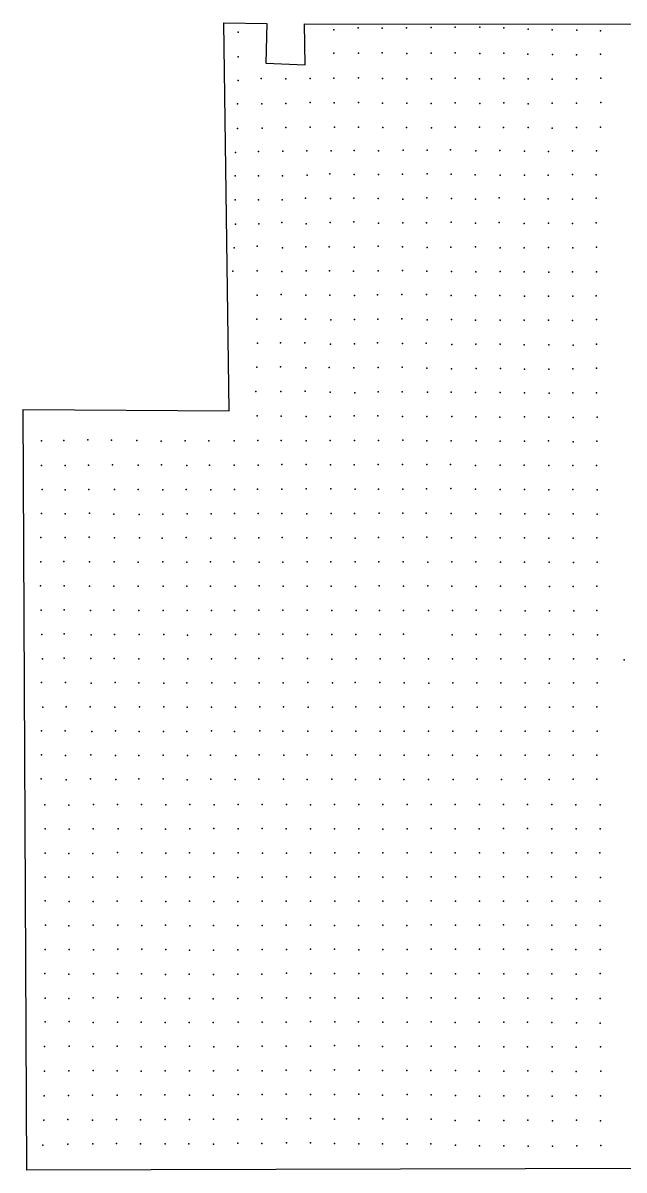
# Model space of a CAD drawing. Header units: millimetres. Extents: x -15 to 4991, y 0 to 4786.
# Drawn here: x -15 to 2493, y 0 to 4786 of the extents above; entities that cross this region are included whole.
import ezdxf

# ---------------------------------------------------------------- set-up
doc = ezdxf.new("R2010")
doc.units = ezdxf.units.MM
doc.header["$PDSIZE"] = 1
for name, color, linetype in [('.Schopf8_DG.OG-DG.Details.Bodenhöhen_1.Höhen 1', 7, 'Continuous'), ('.Schopf8_DG.OG-DG.Details.Bodenhöhen_1.Höhen 2', 7, 'Continuous'), ('.Schopf8_DG.OG-DG.Details.Bodenhöhen_1.Höhen 3', 7, 'Continuous'), ('.Schopf8_DG.OG-DG.Details.Bodenhöhen_1.Höhen 4', 7, 'Continuous'), ('.Schopf8_DG.OG-DG.Grundriss', 7, 'Continuous')]:
    doc.layers.add(name, color=color, linetype=linetype)

msp = doc.modelspace()

# ---------------------------------------------------------------- linework, layer by layer
at = {"layer": '.Schopf8_DG.OG-DG.Details.Bodenhöhen_1.Höhen 1', "color": 140, "transparency": 33554687}
for p in [(76.2, 1523.3, -11.9), (1285.6, 1525.1, -11.8), (1487.1, 1525.2, -11.7), (2292.5, 1524, -11.9), (177.8, 1422.9, -12.1), (277.2, 1424.1, -12), (1185.3, 1424, -11.9), (1285.3, 1423.4, -12.4), (1386.4, 1424.2, -11.7), (1587.8, 1424.4, -11.7), (77, 1322.8, -12.1), (680.3, 1322.9, -11.9), (882.6, 1323.7, -11.8), (983.8, 1322.5, -12.1), (77.9, 1221.6, -11.7), (177, 1222.2, -12.4), (982.7, 1222.3, -11.8), (1084.2, 1222.9, -11.8), (2394.5, 1221.1, -11.8), (278.4, 1121.1, -11.8), (680.4, 1121.8, -12.3), (983.1, 1121.6, -11.8), (982.6, 1021, -12.4), (1285.4, 1020.2, -11.8), (1385.5, 1020.6, -12.4), (1486.6, 1021.3, -11.7), (1587, 1020.3, -11.8), (177.1, 920.8, -12.3), (983.5, 920, -12.4), (1386.6, 918.8, -12.2), (1487.1, 920, -12.3), (278.7, 819, -12), (982.3, 818, -12.1), (1486.3, 819.1, -12.4), (1587, 718.8, -11.9), (1688, 718.8, -12), (175.7, 715.7, -12.3), (2091.2, 717.2, -12.1), (177.2, 619.3, -11.8), (277.8, 616.3, -12.4), (982.5, 617.4, -12), (1486.7, 617.5, -12.2), (74.9, 515.8, -11.8), (177.6, 516.8, -11.8), (377.9, 517.6, -12.4), (881.6, 516.2, -12.3), (983.1, 517, -11.7), (1485.8, 515.6, -12), (1688.9, 516.9, -12.2), (1788.3, 514.8, -11.9), (1991.5, 514.5, -12.1), (881.5, 416.7, -12.3), (982.9, 414, -12), (1889, 413, -12.2), (983.3, 314.8, -12.1), (1387.1, 316.2, -11.9), (1084, 214.4, -12.2), (1184.9, 214.6, -11.8)]:
    msp.add_point(p, dxfattribs=at)
at = {"layer": '.Schopf8_DG.OG-DG.Details.Bodenhöhen_1.Höhen 1', "color": 150, "transparency": 33554687}
for p in [(176.8, 1523.1, -11.1), (580.9, 1524.1, -11.5), (681.2, 1525, -11.6), (782.3, 1524.4, -11.7), (882.9, 1525.3, -11.2), (1184.7, 1524.3, -11.6), (1587.8, 1525.1, -11.1), (2393.3, 1523.7, -11.1), (77.5, 1423.3, -11.3), (580.4, 1423, -11.6), (681.6, 1424.3, -11.2), (782, 1424.6, -11.7), (883.3, 1423.5, -11.3), (983.5, 1424.6, -11.3), (2293.3, 1423.3, -11.3), (2393, 1423.2, -11.4), (276.8, 1321.5, -11.5), (581.1, 1322.5, -11.3), (1084.3, 1322.3, -11.4), (1184.7, 1323.8, -11), (1386.8, 1324, -11), (1487.1, 1323.3, -11.1), (1587.9, 1323.9, -11.2), (277.1, 1222.4, -11), (379.7, 1222.2, -11.3), (480.3, 1222.7, -11.6), (580.6, 1223.2, -11.6), (781.9, 1223.1, -11.7), (1587.3, 1222, -11.5), (377.7, 1121.5, -11), (480.2, 1121.6, -11.2), (580.6, 1120.6, -11.7), (1083.8, 1122.2, -11.6), (1184.9, 1121.8, -11.2), (1286, 1121.8, -11), (1386.3, 1121.7, -11.6), (1486.6, 1122.2, -11.5), (1688.1, 1123, -10.9), (1889.9, 1122.2, -10.9), (278.3, 1021.6, -11.7), (480.3, 1020.4, -11.2), (579.9, 1021.4, -11.6), (1083.9, 1021.3, -11.5), (1184.5, 1021.6, -11.4), (278.7, 919.3, -11.2), (581.3, 920.2, -11.5), (1085.1, 920.4, -11.1), (1285.3, 921.3, -11.2), (1587.5, 920, -11.3), (2292.1, 920.3, -11), (76.4, 820.4, -11.3), (379.3, 820.7, -11), (480, 818.9, -11.7), (1284.9, 819.7, -11.2), (1386.3, 819.7, -11.5), (1587.2, 820, -11.6), (2091.1, 818.8, -11), (2191.2, 818.8, -11), (2293.3, 818, -11.2), (2393.1, 820.1, -11.4), (278.2, 719.1, -11.5), (380.4, 719.6, -11), (1085, 719, -11.1), (1286.2, 719.1, -11.3), (76.9, 717.1, -11.5), (1789.3, 717.2, -11.3), (1889.1, 717.8, -11.4), (1990.9, 717.8, -11.5), (77.8, 618.8, -11.1), (380.1, 617.4, -11), (1083.7, 617.6, -11.1), (1286.2, 618, -11.3), (1385.5, 618.6, -11.5), (1687.6, 618.9, -11.5), (1788.9, 616.2, -11.7), (1888.9, 617.5, -11.1), (1991.3, 616.4, -11.7), (2090.7, 617, -11.5), (1083.5, 516.3, -11.6), (1185.3, 517.1, -11.2), (1888.9, 516.5, -11.5), (1185.4, 415.8, -11.1), (1387.2, 417, -11.1), (1083.6, 316.3, -11.7), (1185.3, 315.2, -11), (1285.4, 315, -11.5)]:
    msp.add_point(p, dxfattribs=at)
at = {"layer": '.Schopf8_DG.OG-DG.Details.Bodenhöhen_1.Höhen 1', "color": 160, "transparency": 33554687}
for p in [(279.3, 1525.3, -10.8), (379.8, 1525.6, -10.2), (480.1, 1524.8, -10.5), (1386.8, 1525.4, -10.9), (1688.2, 1525.6, -10.4), (2191.5, 1525.5, -10.4), (479.6, 1424.3, -10.7), (1688.2, 1425.3, -10.2), (380.1, 1324.6, -10.2), (480.9, 1323.1, -10.6), (1286.2, 1323.9, -10.8), (1688.1, 1324.4, -10.5), (1788.7, 1323.3, -10.5), (1889.9, 1323.1, -10.6), (2292.9, 1323.2, -10.2), (2392.3, 1323.4, -10.8), (1185, 1222.1, -10.4), (1285.9, 1222.2, -10.8), (1385.9, 1222.8, -10.9), (1487.2, 1222.7, -10.8), (1688.2, 1223.5, -10.7), (78.2, 1123.5, -10.6), (1587.1, 1121.8, -10.8), (1789.4, 1121.3, -10.5), (2292.9, 1122.1, -10.3), (78.8, 1021.2, -10.9), (380.2, 1021.6, -10.9), (1687.9, 1022.6, -10.4), (1789.5, 1021.1, -10.2), (2392.9, 1020.2, -10.2), (78.1, 919.6, -10.8), (380.4, 921.1, -10.4), (480.4, 921.3, -10.7), (1184.9, 921.5, -10.7), (1687.8, 921.8, -10.3), (2192.3, 920.3, -10.5), (2393.1, 920, -10.6), (1084, 820.9, -10.8), (1186, 820.3, -10.5), (1688.3, 820.8, -10.9), (1889, 819.8, -10.3), (1991, 818.8, -10.8), (1183.9, 718.8, -10.9), (1184.6, 619.9, -10.2), (1387.1, 518.1, -10.4), (1285.2, 418.6, -10.3)]:
    msp.add_point(p, dxfattribs=at)
at = {"layer": '.Schopf8_DG.OG-DG.Details.Bodenhöhen_1.Höhen 1', "color": 130, "transparency": 33554687}
for p in [(983.1, 1524.6, -12.9), (1084, 1524.8, -12.6), (1083.8, 1423.2, -12.9), (1486.6, 1422.6, -12.5), (781.1, 1322.2, -12.6), (681.4, 1221.7, -12.7), (177.5, 1120.8, -12.6), (781.2, 1120.2, -13.1), (881.6, 1120.6, -12.8), (175.9, 1019.1, -12.6), (680.8, 1019.3, -12.8), (679.2, 917.2, -13.2), (176.1, 817.2, -12.7), (478.1, 716.8, -12.9), (982, 717.9, -12.6), (1385, 717.5, -12.7), (1487.2, 717.4, -12.9), (477.5, 616.8, -12.6), (883.1, 617.3, -12.5), (1587.7, 617.6, -12.6), (2192.2, 615.7, -13.1), (276.9, 515.3, -12.5), (477.8, 514.1, -13), (578.8, 515.1, -13.1), (679.7, 516.8, -13.1), (1587.9, 517, -12.6), (2090.8, 514.1, -12.9), (2193.5, 513.9, -12.7), (277.2, 415.8, -12.8), (680.1, 414.6, -13), (780.2, 413.5, -13.2), (1083, 416.1, -12.5), (1485.8, 415.7, -12.6), (1587, 415.5, -13.1), (1687.5, 415.9, -12.5), (1789.6, 416, -12.5), (378.4, 313, -13), (882.8, 314.7, -12.5), (981.9, 213, -12.5), (1284.5, 212.8, -12.6), (1084.3, 113.1, -12.5), (1184.3, 113.1, -12.7)]:
    msp.add_point(p, dxfattribs=at)
at = {"layer": '.Schopf8_DG.OG-DG.Details.Bodenhöhen_1.Höhen 1', "color": 180, "transparency": 33554687}
for p in [(1788.8, 1525.9, -9.3), (1889.7, 1525.3, -8.9), (1990.3, 1525.2, -8.8), (2090.5, 1524.8, -8.7), (1889.2, 1424.3, -9.4), (1990.4, 1424.8, -8.9), (1989.9, 1324.2, -9.1), (2091.3, 1323.6, -8.9), (1990.5, 1224, -9), (2090.9, 1223.5, -8.9), (2191, 1222.9, -9.3), (2090.5, 1122.4, -8.9), (1889.5, 1022.3, -9), (2091.1, 1021.7, -8.7), (1789.7, 921.9, -9.2), (1890, 921, -8.9), (1989.6, 921.7, -8.9)]:
    msp.add_point(p, dxfattribs=at)
at = {"layer": '.Schopf8_DG.OG-DG.Details.Bodenhöhen_1.Höhen 1', "color": 170, "transparency": 33554687}
for p in [(381.5, 1423.8, -9.9), (1789, 1424.2, -9.9), (2090.6, 1424.8, -9.5), (2191.1, 1424, -9.8), (2191.1, 1323.8, -9.4), (1789.4, 1223, -10.1), (1889.4, 1223.1, -10), (2292.2, 1222.7, -10), (1990.2, 1121.9, -9.8), (2191.2, 1122, -9.7), (2392.6, 1122.5, -9.5), (2191.2, 1022.1, -9.4), (2291.3, 1022.4, -9.9), (2091.7, 920.9, -9.9), (1789.6, 819, -10.1), (1285.6, 520.1, -9.6)]:
    msp.add_point(p, dxfattribs=at)
at = {"layer": '.Schopf8_DG.OG-DG.Details.Bodenhöhen_1.Höhen 1', "color": 120, "transparency": 33554687}
for p in [(176.7, 1321.5, -13.3), (881.6, 1220.4, -13.4), (780.2, 1019.7, -13.7), (881.7, 1020, -13.4), (881.1, 919.2, -13.6), (579.4, 816.6, -13.7), (881.3, 816.7, -13.9), (881.1, 716.4, -13.9), (2191.7, 716.4, -13.4), (2294.7, 714.7, -13.9), (2393.4, 716, -13.4), (579, 615.2, -13.8), (2294.3, 614.2, -13.7), (781.2, 514.2, -13.5), (2395.4, 513.7, -13.4), (176.8, 414, -13.7), (378.2, 414.4, -13.6), (477.6, 413.1, -13.8), (577.9, 413.9, -13.5), (1991.7, 413.1, -13.3), (2092, 413.9, -13.7), (275.1, 312.8, -13.7), (477.4, 313.9, -13.5), (680.2, 312.2, -13.8), (778.7, 311.8, -13.9), (1485.3, 312.3, -13.3), (1588.5, 314.8, -13.2), (1789.7, 310.5, -13.7), (881.8, 211, -13.8), (1386.8, 213.2, -13.4), (1486, 213.9, -13.3), (882, 112.4, -13.7), (981, 110.7, -13.3), (1284.8, 111, -13.6)]:
    msp.add_point(p, dxfattribs=at)
at = {"layer": '.Schopf8_DG.OG-DG.Details.Bodenhöhen_1.Höhen 1', "color": 190, "transparency": 33554687}
msp.add_point((1989.6, 1022.8, -8.6), dxfattribs=at)
at = {"layer": '.Schopf8_DG.OG-DG.Details.Bodenhöhen_1.Höhen 1', "color": 110, "transparency": 33554687}
for p in [(780.6, 917.8, -14.3), (678.2, 816.7, -14.3), (577.5, 716.2, -14), (680.2, 715.7, -14.7), (678.8, 615.7, -14.2), (779.2, 615.1, -14.3), (2394.1, 613.3, -14), (2293.1, 512.3, -14.4), (75.1, 413, -14.3), (2192.5, 411.8, -14.2), (2293.1, 411.7, -14.4), (2395.7, 412.2, -14.7), (174.8, 311.5, -14.4), (577.5, 313.3, -14.1), (1687.7, 313.3, -14.3), (578.7, 211, -14.4), (680.5, 211.3, -14.3), (779.4, 212.2, -14.1), (1588, 211.8, -14.6), (1687.8, 212, -14.7), (375.1, 110.8, -14.7), (1386.5, 110, -14.3)]:
    msp.add_point(p, dxfattribs=at)
at = {"layer": '.Schopf8_DG.OG-DG.Details.Bodenhöhen_1.Höhen 1', "color": 100, "transparency": 33554687}
for p in [(780.6, 816.6, -15.1), (72.8, 310.3, -15), (1889.6, 308.8, -15), (2092.3, 309.8, -15.5), (2193.5, 308.9, -15), (2293, 310.6, -15), (275.1, 208.7, -15.4), (375.7, 211.3, -15.1), (474.9, 209.2, -15), (276, 109.5, -15.2), (475.5, 109.7, -15.1), (578.7, 109.2, -15.4), (677.1, 109.2, -15.5), (779.4, 108, -15.5)]:
    msp.add_point(p, dxfattribs=at)
at = {"layer": '.Schopf8_DG.OG-DG.Details.Bodenhöhen_1.Höhen 1', "color": 90, "transparency": 33554687}
for p in [(778.8, 714.6, -15.9), (1991.8, 309.5, -15.6), (2395.5, 309.2, -15.6), (172.5, 210.9, -15.6), (1788.6, 207.4, -15.6), (1889.1, 206.1, -16.2), (2091.4, 207.5, -16.1), (2295.1, 207.5, -16.1), (1485.3, 110, -15.6), (1587.6, 109.3, -15.9), (1687, 109.1, -15.8)]:
    msp.add_point(p, dxfattribs=at)
at = {"layer": '.Schopf8_DG.OG-DG.Details.Bodenhöhen_1.Höhen 1', "color": 80, "transparency": 33554687}
for p in [(72.6, 208.5, -16.6), (1991.8, 207.3, -16.4), (2194, 205.8, -16.6), (2395.2, 205.8, -16.3), (172.3, 107.8, -16.4)]:
    msp.add_point(p, dxfattribs=at)
at = {"layer": '.Schopf8_DG.OG-DG.Details.Bodenhöhen_1.Höhen 1', "color": 60, "transparency": 33554687}
msp.add_point((67.5, 104, -18.2), dxfattribs=at)
at = {"layer": '.Schopf8_DG.OG-DG.Details.Bodenhöhen_1.Höhen 1', "color": 70, "transparency": 33554687}
msp.add_point((1789.4, 104, -17.7), dxfattribs=at)
at = {"layer": '.Schopf8_DG.OG-DG.Details.Bodenhöhen_1.Höhen 1', "color": 40, "transparency": 33554687}
for p in [(1889.3, 100.5, -19.7), (1991.9, 101.7, -19.9), (2296.5, 101.5, -19.9)]:
    msp.add_point(p, dxfattribs=at)
at = {"layer": '.Schopf8_DG.OG-DG.Details.Bodenhöhen_1.Höhen 1', "color": 30, "transparency": 33554687}
for p in [(2093.5, 99.3, -20.7), (2194.4, 100.3, -20.2)]:
    msp.add_point(p, dxfattribs=at)
at = {"layer": '.Schopf8_DG.OG-DG.Details.Bodenhöhen_1.Höhen 1', "color": 50, "transparency": 33554687}
msp.add_point((2395.8, 101.9, -19.1), dxfattribs=at)
at = {"layer": '.Schopf8_DG.OG-DG.Details.Bodenhöhen_1.Höhen 2', "color": 10, "transparency": 33554687}
msp.add_point((2493.1, 2129.1, -10.5), dxfattribs=at)
at = {"layer": '.Schopf8_DG.OG-DG.Details.Bodenhöhen_1.Höhen 3', "color": 180, "transparency": 33554687}
for p in [(883, 4747.2, -11.6), (883, 4644.9, -10.9)]:
    msp.add_point(p, dxfattribs=at)
at = {"layer": '.Schopf8_DG.OG-DG.Details.Bodenhöhen_1.Höhen 3', "color": 100, "transparency": 33554687}
for p in [(1282.4, 4756.9, -17.3), (2193.4, 4757.5, -17), (1183.4, 4554.1, -17.1), (1689.1, 4553.2, -17), (1183.3, 4454.3, -16.8), (1283.3, 4452.8, -17.5), (1385.3, 4454.3, -17.3), (1182.8, 4351.3, -17.3)]:
    msp.add_point(p, dxfattribs=at)
at = {"layer": '.Schopf8_DG.OG-DG.Details.Bodenhöhen_1.Höhen 3', "color": 30, "transparency": 33554687}
msp.add_point((1384.3, 4765.5, -22.6), dxfattribs=at)
at = {"layer": '.Schopf8_DG.OG-DG.Details.Bodenhöhen_1.Höhen 3', "color": 20, "transparency": 33554687}
for p in [(1483.6, 4764.8, -23), (1788.3, 4768.3, -23.1)]:
    msp.add_point(p, dxfattribs=at)
at = {"layer": '.Schopf8_DG.OG-DG.Details.Bodenhöhen_1.Höhen 3', "color": 10, "transparency": 33554687}
for p in [(1585.8, 4765.5, -23.5), (1688.7, 4767.2, -24.2), (1891.6, 4768.1, -23.6)]:
    msp.add_point(p, dxfattribs=at)
at = {"layer": '.Schopf8_DG.OG-DG.Details.Bodenhöhen_1.Höhen 3', "color": 50, "transparency": 33554687}
for p in [(1991.7, 4765.9, -20.9), (1688.1, 4659.6, -20.5)]:
    msp.add_point(p, dxfattribs=at)
at = {"layer": '.Schopf8_DG.OG-DG.Details.Bodenhöhen_1.Höhen 3', "color": 80, "transparency": 33554687}
for p in [(2093.1, 4760.8, -18.4), (1891.2, 4658.6, -19), (1384.5, 4556.8, -18.4)]:
    msp.add_point(p, dxfattribs=at)
at = {"layer": '.Schopf8_DG.OG-DG.Details.Bodenhöhen_1.Höhen 3', "color": 130, "transparency": 33554687}
for p in [(2295.8, 4756.1, -15.2), (2395.3, 4753.8, -14.7), (2294.5, 4652.8, -15.1), (1991.1, 4554.1, -14.9), (2093.2, 4553.1, -15.3), (2193.3, 4552.1, -14.8), (1991.2, 4452.9, -14.7), (1890.8, 4450.4, -15.2), (1081.3, 4350.3, -15.1), (1689.2, 4348.7, -15.1), (1788.6, 4352, -15), (1890.3, 4351.2, -14.7)]:
    msp.add_point(p, dxfattribs=at)
at = {"layer": '.Schopf8_DG.OG-DG.Details.Bodenhöhen_1.Höhen 3', "color": 70, "transparency": 33554687}
for p in [(1281.5, 4659.9, -19.4), (1586.9, 4658.6, -19.6), (1788, 4661, -19.7)]:
    msp.add_point(p, dxfattribs=at)
at = {"layer": '.Schopf8_DG.OG-DG.Details.Bodenhöhen_1.Höhen 3', "color": 60, "transparency": 33554687}
for p in [(1384.6, 4659.7, -20.1), (1484.4, 4661, -19.8)]:
    msp.add_point(p, dxfattribs=at)
at = {"layer": '.Schopf8_DG.OG-DG.Details.Bodenhöhen_1.Höhen 3', "color": 90, "transparency": 33554687}
for p in [(1991, 4660.2, -18), (1282.7, 4556.1, -18), (1485.5, 4554, -17.8), (1586.5, 4553.5, -17.8)]:
    msp.add_point(p, dxfattribs=at)
at = {"layer": '.Schopf8_DG.OG-DG.Details.Bodenhöhen_1.Höhen 3', "color": 110, "transparency": 33554687}
for p in [(2091.8, 4656.4, -16.1), (979.3, 4554.2, -16.2), (1081.9, 4553.7, -16.4), (1788, 4555.7, -16.6), (2396.3, 4555.9, -16.3), (1485.5, 4451.6, -16.5), (1586.2, 4451.2, -16.3), (1284.5, 4351.9, -16.5), (1385.4, 4351.8, -16.3), (1486, 4350.3, -16.7), (1586, 4349.9, -16.2)]:
    msp.add_point(p, dxfattribs=at)
at = {"layer": '.Schopf8_DG.OG-DG.Details.Bodenhöhen_1.Höhen 3', "color": 120, "transparency": 33554687}
for p in [(2194.1, 4654, -16), (2394.4, 4655.8, -15.6), (1890.6, 4553, -15.6), (2295, 4553.7, -15.5), (1788.7, 4452.5, -15.6), (2395.6, 4454.3, -15.8), (1082.1, 4450.8, -15.7), (1688.6, 4450.1, -15.9), (1990.1, 4350.3, -15.3), (2394.4, 4351.9, -15.4)]:
    msp.add_point(p, dxfattribs=at)
at = {"layer": '.Schopf8_DG.OG-DG.Details.Bodenhöhen_1.Höhen 3', "color": 190, "transparency": 33554687}
msp.add_point((883.1, 4545.6, -10.8), dxfattribs=at)
at = {"layer": '.Schopf8_DG.OG-DG.Details.Bodenhöhen_1.Höhen 3', "color": 140, "transparency": 33554687}
for p in [(2193.4, 4451.6, -14.4), (982, 4448.6, -14.2), (2092.9, 4449.1, -14.2), (2294.4, 4450.9, -14.1), (2294.3, 4349.5, -13.9)]:
    msp.add_point(p, dxfattribs=at)
at = {"layer": '.Schopf8_DG.OG-DG.Details.Bodenhöhen_1.Höhen 3', "color": 150, "transparency": 33554687}
for p in [(880.6, 4449.3, -13.3), (983.4, 4346.5, -13.3), (2092.5, 4349.9, -13.8), (2192.8, 4347.7, -13.6)]:
    msp.add_point(p, dxfattribs=at)
at = {"layer": '.Schopf8_DG.OG-DG.Details.Bodenhöhen_1.Höhen 3', "color": 170, "transparency": 33554687}
msp.add_point((880.6, 4346.2, -12.3), dxfattribs=at)
at = {"layer": '.Schopf8_DG.OG-DG.Details.Bodenhöhen_1.Höhen 4', "color": 10, "transparency": 33554687}
for p in [(871.7, 4245.9, -11.1), (968, 4250.3, -12.4), (1069.1, 4250.9, -11.9), (1169.7, 4252.3, -12.7), (1271.2, 4252.1, -13), (1367.6, 4253.8, -13.9), (1468.9, 4252.3, -14.3), (1571.1, 4255.8, -15.4), (1671.3, 4255.6, -14.7), (1769.1, 4256.2, -14.7), (1874.8, 4253.1, -13.5), (1975.4, 4254.5, -13.7), (2077.3, 4251.3, -12.6), (2178.2, 4249.4, -12), (2278.4, 4252, -12.5), (2378.1, 4253.1, -13.6), (870.4, 4148.3, -11.6), (967.9, 4148.8, -12.6), (1067.7, 4148.6, -12.3), (1170.4, 4151, -12.9), (1265.5, 4157.1, -13.8), (1367.6, 4154.2, -14.4), (1468.3, 4153.7, -15.2), (1568.8, 4155, -15.8), (1671.1, 4156, -15.1), (1771.2, 4155.4, -14.6), (1872.3, 4153.1, -13.3), (1976.6, 4151.3, -13.8), (2077.7, 4151.1, -13.3), (2177, 4151.7, -13.9), (2277.6, 4153.6, -13.9), (2377.2, 4153, -13.9), (870.6, 4047.7, -11.5), (967.8, 4048.3, -12.3), (1067.2, 4048.5, -12.8), (1163.3, 4055, -13.3), (1268, 4054.4, -15.2), (1365.9, 4054.9, -15.6), (1466.7, 4053.1, -14.6), (1570.3, 4050.7, -14.5), (1669.6, 4056.1, -14.5), (1772.6, 4054.3, -15.1), (1873.4, 4051, -14.4), (1971.6, 4056.2, -14.3), (2077.6, 4050.5, -13.9), (2177, 4052.6, -14.5), (2277.7, 4051.2, -13.9), (2376.2, 4054.9, -14), (871.8, 3946.4, -11.4), (969, 3948.1, -11.9), (1065.7, 3953.4, -13.4), (1167, 3948.5, -14.1), (1266.6, 3953.9, -14.8), (1366.2, 3956, -16.1), (1468.3, 3951.4, -14.9), (1569.4, 3952.6, -14.6), (1669.3, 3952.2, -14.3), (1771.1, 3954.4, -15.5), (1873.5, 3951.5, -15.3), (1972.5, 3953.7, -14.8), (2076.1, 3949.2, -13.7), (2177.5, 3951.3, -13.4), (2278, 3949.9, -13.8), (2376.2, 3951.9, -13.5), (866.9, 3848, -13.4), (962.9, 3854.5, -13.3), (1068.4, 3847.5, -12.9), (1165.7, 3852.2, -13.9), (1263, 3852.5, -15.5), (1367.3, 3850.6, -15.5), (1466.7, 3854.9, -14.7), (1569.3, 3851.6, -15.1), (1671.4, 3848.7, -14), (1770.7, 3850.5, -14), (1873.2, 3852.5, -14.2), (1976.1, 3848.2, -13.2), (2076.4, 3848.3, -12.6), (2177.9, 3849, -12.8), (2279, 3847.8, -12.5), (2377.5, 3850.7, -12.8), (861.1, 3750.5, -15.1), (962.5, 3751.7, -15), (1065.2, 3749.3, -13.8), (1167.2, 3751.3, -14.6), (1264.2, 3752, -15.7), (1364.4, 3751.2, -16.1), (1467.2, 3751.4, -16.3), (1568.1, 3753.9, -16), (1670.2, 3750.6, -15.1), (1772.7, 3748.9, -13.6), (1875, 3747.5, -12.9), (1975.8, 3748.9, -13.2), (2076.9, 3747.5, -12.8), (2179, 3746.6, -12.6), (2278.3, 3747.8, -12.4), (2378, 3748.2, -12.7), (961.6, 3650.5, -15.9), (1062.9, 3652.6, -17), (1164.8, 3651, -15.3), (1265.6, 3650.9, -14.1), (1368.6, 3648.9, -15.2), (1464.7, 3651.5, -16.7), (1565.3, 3652.9, -17.5), (1668.5, 3652.8, -16.1), (1771.6, 3648.6, -14.6), (1873.2, 3648.8, -14.6), (1974.3, 3649.2, -15), (2078.1, 3646.4, -12), (2178.2, 3645.6, -12.1), (2279.6, 3646, -12.3), (2377.3, 3648.3, -12.7), (961.2, 3550.5, -16.6), (1060.8, 3549.9, -17.6), (1164.2, 3550.8, -15.4), (1269.3, 3547.6, -14), (1367.8, 3549.2, -15), (1466.4, 3550.4, -15.8), (1565.2, 3551.6, -16.4), (1671.2, 3548, -15.3), (1773.1, 3548.2, -13.6), (1873.8, 3545.8, -13.7), (1976.1, 3546.3, -13.9), (2076.6, 3546.6, -11.7), (2178, 3546.1, -13.2), (2278.7, 3544.4, -11.9), (2378.3, 3548.7, -12.5), (963.2, 3449.9, -16.4), (1059.1, 3451.9, -18), (1161.6, 3451.7, -16.4), (1368.8, 3447.7, -15), (1464.7, 3451.6, -16), (1568.1, 3448.8, -15.8), (1667.2, 3449.9, -15.9), (1267.9, 3445.5, -14.8), (1773.9, 3444.8, -13.3), (1874.4, 3445.4, -12.9), (1976, 3445.8, -12.1), (2076.4, 3443.4, -12.2), (2179.4, 3443.7, -11.6), (2280.3, 3442.4, -11.7), (2377.7, 3445.4, -12.5), (1059.2, 3351.2, -17.8), (961.4, 3350.1, -16.7), (1164.6, 3347.7, -16.8), (1263.2, 3348, -15.5), (1366.2, 3347.6, -16.4), (1467, 3349.1, -15.4), (1567, 3349.5, -16.5), (1670.3, 3346.3, -15.1), (1773.4, 3343.5, -12.9), (1876.5, 3344, -13.1), (1977, 3343.9, -12.3), (2077.6, 3341.6, -11.8), (2179.8, 3341.6, -11.2), (2279, 3343.7, -11.9), (2377.9, 3345.2, -12), (957.2, 3248, -17.3), (1061.5, 3248.2, -16.7), (1162.8, 3249.2, -16.1), (1267.4, 3246.2, -14.2), (1369.2, 3243.5, -14.6), (1466.8, 3246.6, -15.7), (1567, 3246.6, -16), (1672.4, 3245, -14.4), (1771.4, 3245.5, -13.8), (1873.7, 3243.9, -14.5), (1976.5, 3243.9, -12.8), (2077.5, 3242.8, -12.1), (2180, 3241, -11.4), (2279.1, 3243.1, -11.7), (2378.1, 3243.1, -11.3), (962.7, 3147.1, -15.1), (1062.7, 3145.6, -15.6), (1166.4, 3144.3, -14.9), (1266.9, 3143.7, -14.5), (1367.5, 3146.3, -15.4), (1465.6, 3146.9, -16.1), (1568, 3144.6, -15), (1670.6, 3144.6, -15.3), (1773.9, 3143.9, -14.1), (1874.2, 3142.7, -13.3), (1975.5, 3142, -13.2), (2077.5, 3142.9, -12.3), (2178.8, 3141.5, -11.6), (2280.4, 3140.5, -11.1), (2380.8, 3141.5, -10.9), (62.8, 3042.1, -12.4), (155.9, 3044, -12.9), (255.9, 3046.1, -13.9), (354.8, 3045.2, -15.4), (459.6, 3043.5, -14.3), (562.3, 3041.2, -14.6), (661.1, 3042.4, -14.4), (760.8, 3043.2, -14.3), (866.7, 3042.6, -13.8), (965.6, 3044.3, -15), (1062.7, 3043.9, -15.1), (1166.3, 3042.9, -14.4), (1267.2, 3043.7, -14.8), (1367.8, 3044.5, -14.8), (1468.1, 3044.3, -15.4), (1569.7, 3045.2, -15.3), (1670.7, 3042.4, -15), (1771.4, 3043.1, -14.3), (1875.5, 3042.1, -13.1), (1975.6, 3041.8, -12.8), (2077.3, 3041.2, -11.8), (2177.4, 3042.6, -11.7), (2281.2, 3038.5, -10.2), (2379.2, 3040.8, -10.6), (62.5, 2940.2, -12), (161.3, 2940.1, -12.9), (258.9, 2941.7, -12.3), (359.1, 2942.3, -12.8), (465, 2941.3, -13.1), (563, 2942.9, -12.7), (668.6, 2939.8, -11.7), (763.1, 2940.6, -12.8), (866.5, 2940.7, -12.9), (965.9, 2940.4, -14.2), (1065.6, 2943.7, -14.5), (1166.2, 2943.5, -13.7), (1268.4, 2942.2, -13.8), (1367.6, 2942, -15.1), (1466.9, 2943.3, -15.3), (1568.7, 2943.9, -16.1), (1669.8, 2944.1, -15.8), (1769, 2943.7, -15.5), (1873.7, 2940.3, -13.3), (1976.4, 2941.1, -13.4), (2076.5, 2941.6, -12.2), (2179, 2940.2, -11.8), (2280.1, 2939.8, -11.8), (2378.8, 2940, -10.9), (65.4, 2839.2, -12.2), (161.5, 2838.7, -12.6), (260.2, 2840, -10.9), (367, 2839.6, -11.1), (466.1, 2839.3, -10.9), (569, 2838.7, -11), (666.5, 2839.8, -11.5), (768.2, 2838.3, -12.4), (867.7, 2840, -13.1), (964.1, 2840.8, -13.9), (1064.9, 2841.6, -13.7), (1166.5, 2841.7, -13.6), (1269.3, 2842, -12.9), (1370.5, 2840.8, -13.8), (1469, 2841.5, -14.4), (1569.8, 2840.3, -15.1), (1669, 2843, -16.3), (1770, 2843.8, -15.4), (1873.7, 2840.5, -13.6), (1975.7, 2839.7, -12.2), (2078.3, 2839.3, -11.7), (2179.2, 2838.6, -11.6), (2279.5, 2839.4, -11.4), (2380.6, 2838.8, -9.7), (62.8, 2739.8, -12), (160.9, 2738.4, -12.3), (262.9, 2740.5, -10.4), (364, 2737.1, -10.1), (470.4, 2735.9, -10.7), (568.4, 2736.2, -10.5), (669.5, 2737.7, -11.1), (770.2, 2738.3, -11.7), (867, 2739.3, -12.5), (966.8, 2740.1, -12.9), (1065.8, 2740, -12.3), (1169.5, 2738.4, -12.6), (1270.8, 2739.7, -12.6), (1367.9, 2739.7, -13.3), (1471.5, 2740.6, -13.9), (1570.5, 2740.7, -15), (1667.6, 2741.1, -15.2), (1772, 2740.1, -14.8), (1875.2, 2739.9, -13.5), (1977.9, 2737.8, -11.7), (2079.6, 2737.4, -10.3), (2179.3, 2737.3, -10.7), (2281.1, 2737.4, -10), (2381, 2736, -9.7), (59.3, 2639.1, -12.4), (160.9, 2639.2, -12.3), (261.6, 2640.1, -11), (366.8, 2637.6, -10.4), (470.6, 2637.5, -10.3), (565.4, 2636.8, -10.9), (665.9, 2639.1, -11.8), (769.5, 2636.2, -11.3), (869.1, 2636.9, -12.1), (969.7, 2637.4, -11.7), (1067.2, 2639.8, -11.5), (1170.1, 2638, -12.2), (1271.5, 2638.4, -12.7), (1371.1, 2637.1, -13), (1468.7, 2639.6, -14.9), (1571.6, 2639.6, -14.2), (1670.2, 2640.4, -14.4), (1773.2, 2638.4, -14.1), (1873.8, 2639, -14.3), (1976.1, 2638.1, -12.7), (2078.4, 2638.2, -11.4), (2179.3, 2636.6, -10.3), (2281.1, 2636.9, -9.6), (2379.4, 2637.9, -10.6), (59.3, 2537.4, -13.5), (155.9, 2538.5, -12.6), (262.6, 2537.5, -11.8), (365.2, 2538.1, -10.8), (569, 2537.5, -11), (767.8, 2538.4, -11.4), (864.4, 2537.6, -11.3), (1170.9, 2537.3, -12.8), (1270, 2537.3, -12.7), (1370.9, 2538.3, -13.2), (1469.8, 2538.3, -14.1), (1571.2, 2537.4, -13.5), (1774.2, 2538.3, -13.2), (1875.2, 2537.7, -13.5), (2078.2, 2536.9, -10.7), (466, 2536.4, -11.1), (668.9, 2535.9, -11), (970.5, 2535.7, -11.2), (1069.2, 2536.2, -11.6), (1673.9, 2536.3, -12.5), (1977, 2536, -12), (2180.5, 2536, -10.7), (2281.8, 2535.2, -9.6), (2381.5, 2535.7, -10), (58.6, 2437.7, -13.5), (157.4, 2437.3, -12.5), (262.9, 2436.2, -12), (364.7, 2436.8, -10.8), (466.1, 2435.6, -11.1), (569.6, 2436, -10.7), (669.4, 2435.9, -10), (767.6, 2435.7, -10.9), (870.2, 2436.5, -11.3), (970.4, 2437, -10.5), (1070.2, 2435.6, -11.7), (1171.3, 2435.7, -12.3), (1270.5, 2436.3, -11.9), (1372.6, 2435.1, -11.8), (1471.5, 2437.9, -13.1), (1573, 2435.9, -12.6), (1674.5, 2437, -12.4), (1774.6, 2435.7, -12.3), (1876.3, 2435.3, -12), (1977.7, 2436.7, -11.2), (2080.1, 2434.7, -10.3), (2181.5, 2435, -9.3), (2281.2, 2435.4, -8.8), (2379.8, 2435.8, -10.1), (60.5, 2335.9, -12.9), (156.8, 2337.1, -12.7), (267.1, 2334.4, -11.5), (364.4, 2335.4, -10.3), (468.1, 2334.7, -10.1), (569.7, 2335.2, -10.3), (670.8, 2334.1, -10.1), (771.4, 2334.5, -10.4), (867.5, 2334.7, -10.9), (969.7, 2336.7, -11.6), (1068.9, 2335.9, -12.7), (1170.8, 2335.9, -11.8), (1273.8, 2334.4, -10.5), (1375, 2334.8, -10.8), (1472.9, 2334.7, -11.9), (1572.4, 2334.9, -11.7), (1676.7, 2335.3, -10.9), (1777.2, 2335.2, -11), (1876.7, 2335.4, -11.3), (1977.7, 2334.4, -10.6), (2080.3, 2333.5, -9.8), (2182.1, 2333.8, -8.7), (2283.2, 2333.4, -8.3), (2380.2, 2335, -9.4), (63.6, 2234.8, -12.5), (156.7, 2237, -12.2), (269.3, 2232.9, -10.4), (366.8, 2234.6, -10.2), (469.4, 2234.3, -10.1), (572.2, 2233.9, -9.8), (672.2, 2232.1, -9.7), (768.6, 2235.1, -9.8), (872.3, 2234.4, -10.1), (969.5, 2235.3, -11.5), (1068.9, 2236.3, -12.1), (1171.9, 2234.3, -11.6), (1273.6, 2235.1, -11), (1374.4, 2234.5, -9.7), (1475.5, 2234.3, -10.5), (1573, 2236.1, -11.7), (1776.2, 2233.4, -11.3), (1876.7, 2235.2, -12.1), (1978.1, 2235.1, -10.8), (2080, 2233.6, -9.3), (2181.4, 2232.6, -9.2), (2281.1, 2234.3, -8.4), (2382.9, 2232.7, -8.7), (66.6, 2132.8, -11.5), (157.5, 2135.5, -11.5), (268, 2133.8, -10.6), (365.8, 2134.1, -9.9), (467.8, 2133.4, -10.7), (572.2, 2133, -9.3), (673.4, 2133, -9.3), (771.1, 2133.3, -9.3), (872.3, 2133.9, -9.9), (969.8, 2134.7, -11), (1068.4, 2134, -12.5), (1172.5, 2134.2, -11.5), (1274, 2132.2, -10.6), (1375.4, 2132.8, -9.9), (1475.2, 2133.5, -10.5), (1576.2, 2133.8, -10.9), (1677.7, 2133.5, -9.8), (1777.8, 2132.7, -10.2), (1878.1, 2133.4, -10.6), (1979.3, 2133.6, -9.2), (2080.7, 2133.2, -9.2), (2182.3, 2132.9, -8.3), (2281.6, 2133.4, -8.4), (2381.4, 2132.7, -9), (62.4, 2034.5, -11.1), (162.6, 2034, -10.6), (269, 2032, -9.6), (369.4, 2033.7, -10.3), (469.1, 2032.6, -9.6), (573.2, 2031.6, -9), (668.8, 2032.8, -9.6), (772.4, 2032.5, -9.4), (869.7, 2032.5, -10), (970.4, 2033.5, -10.4), (1071.2, 2033.2, -11.9), (1173.4, 2033.9, -11.4), (1276.2, 2033, -9.8), (1371.7, 2033.8, -10.6), (1474.5, 2033.7, -10.6), (1575.2, 2032.6, -10.3), (1677.9, 2031.8, -9.9), (1778.6, 2032.5, -9.7), (1878.9, 2032.3, -9.4), (1979.5, 2033.1, -9.4), (2081.1, 2032.9, -9.4), (2181.2, 2031.7, -9.1), (2281.9, 2032.6, -9.4), (2381, 2033, -9.6), (67.7, 1931.7, -10.6), (164.8, 1933.3, -10.2), (265.9, 1933.3, -10), (368.3, 1931.2, -9.9), (471.1, 1933, -8.9), (573.2, 1932.1, -8.6), (670, 1931.4, -9.8), (771.8, 1931.7, -9.4), (871.4, 1932, -9.4), (972.7, 1932.2, -10.5), (1071.6, 1932.2, -10.8), (1175.1, 1931.8, -10), (1276, 1930.9, -9.2), (1374.6, 1932.6, -9), (1476, 1932, -10.2), (1574.3, 1933, -10.8), (1678.9, 1932, -9.3), (1777.4, 1931.9, -9.7), (1880.3, 1931.6, -8.9), (1979.6, 1931.4, -9.7), (2081.1, 1931.9, -8.8), (2182, 1931.9, -8.8), (2280.4, 1932.5, -9.6), (2379.1, 1932.7, -10.6), (62.1, 1832.6, -11.9), (160.6, 1832, -10.3), (272.4, 1829.4, -8.8), (371.2, 1832.8, -9.3), (469.3, 1829.8, -9.5), (571.4, 1829.8, -9.5), (668.7, 1830.1, -9.3), (771.5, 1832.6, -9.3), (867.9, 1830.5, -10), (972.7, 1832.7, -11), (1069.7, 1831.8, -11.3), (1173.1, 1831.2, -10.7), (1274.1, 1831.5, -10.4), (1373.5, 1831, -10.3), (1475, 1831.3, -11), (1575.7, 1831.5, -10.5), (1677.2, 1831.1, -10.1), (1778.3, 1831.9, -10.2), (1878.1, 1831.4, -9.3), (1980.5, 1831.7, -8.9), (2081.2, 1831.4, -8.6), (2181.4, 1831.1, -9.1), (2280.9, 1831.7, -9), (2381.4, 1831, -9.9), (61.6, 1732.7, -11.5), (161.8, 1729.4, -10.5), (268.2, 1732.3, -9.7), (370.5, 1729.5, -10), (468.8, 1730.1, -9.3), (570.3, 1731.2, -9.6), (671.3, 1730.1, -10.3), (767.4, 1730.9, -10.2), (873.1, 1729.3, -9), (970.2, 1732.3, -11.6), (1073.6, 1730.7, -10.7), (1171.5, 1732.1, -10.9), (1273.1, 1730.6, -10.1), (1373.2, 1731.8, -10.8), (1474.9, 1730.9, -11), (1575.6, 1731.4, -10.8), (1677, 1731, -10.5), (1777.7, 1730.4, -8.9), (1880.3, 1730.2, -8.9), (1979.4, 1730.8, -9), (2080.9, 1731, -9.2), (2181.3, 1730.8, -9.3), (2281, 1731.2, -9.9), (2378.9, 1731.1, -10.9), (60.8, 1632.1, -10.8), (164.9, 1628.4, -10.8), (266.9, 1632, -9.7), (371.9, 1629.3, -9.2), (468.3, 1631.8, -9.1), (569.9, 1631.9, -9.6), (670.1, 1628.6, -10.2), (769.2, 1631.4, -9.6), (870.2, 1628.9, -10.3), (969, 1630.7, -12.1), (1072.1, 1630.8, -10.7), (1171.1, 1629.3, -11.1), (1274.1, 1631.2, -10.7), (1372.6, 1629.7, -10.9), (1473.4, 1631.1, -11.3), (1574.3, 1629.2, -10.6), (1677.5, 1629.1, -10.1), (1779.5, 1629.1, -8.7), (1880.2, 1630.7, -8), (1981.1, 1629.8, -8.4), (2081.1, 1630.4, -7.9), (2181.3, 1630, -8.9), (2281.4, 1630.3, -9.9), (2379.5, 1630.7, -10.4)]:
    msp.add_point(p, dxfattribs=at)
at = {"layer": '.Schopf8_DG.OG-DG.Grundriss', "transparency": 33554687}
for p, q in [((845.8, 3167.8), (823.8, 4786.2)), ((823.8, 4786.2), (1002.2, 4784.1)), ((1002.2, 4784.1), (997.9, 4618)), ((1162.6, 4611.6), (1160.3, 4782.1)), ((1160.3, 4782.1), (4943, 4780.4)), ((997.9, 4618), (1162.6, 4611.6)), ((-15.2, 3172.8), (845.8, 3167.8)), ((-15.2, 3172.8), (0, 0)), ((4991.4, 13.4), (0, 0))]:
    msp.add_line(p, q, dxfattribs=at)

doc.saveas('drawing.dxf')
